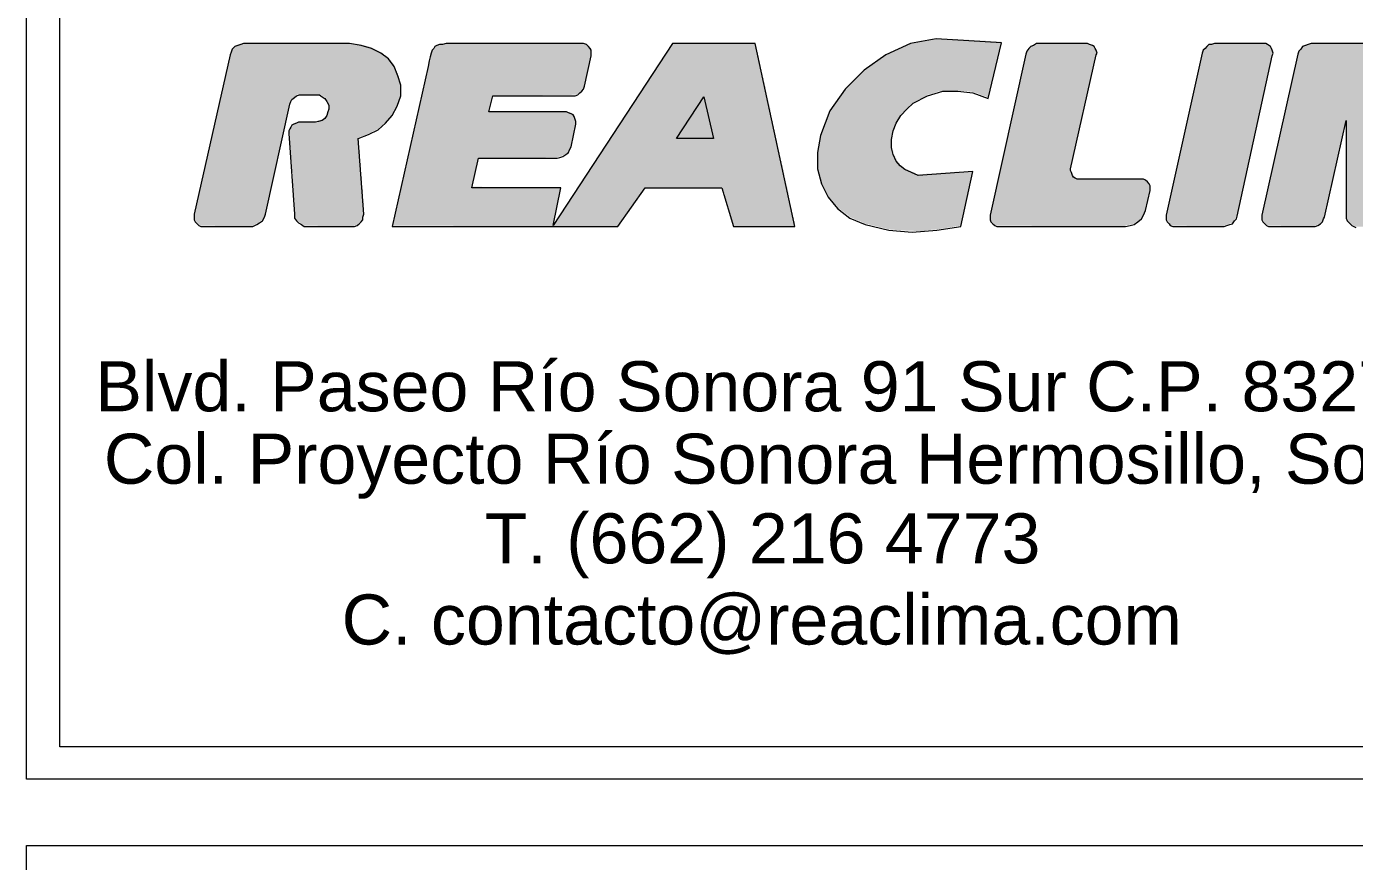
# Model space of a CAD drawing. Header units: metres. Extents: x -2 to 237, y -8 to 52.
# Drawn here: x 78.07 to 84.49, y 24 to 28.04 of the extents above; entities that cross this region are included whole.
import ezdxf

# ---------------------------------------------------------------- set-up
doc = ezdxf.new("R2010")
doc.units = ezdxf.units.M
doc.layers.add('pie de plano', color=7, linetype='Continuous', lineweight=0)
doc.styles.add('PDF Helvetica', font='')
doc.styles.get('PDF Helvetica').set_extended_font_data('Helvetica')

msp = doc.modelspace()

# ---------------------------------------------------------------- hatches: boundary and pattern name
at = {"layer": 'pie de plano', "lineweight": 0, "transparency": 33554559}
for points in [[(78.88, 27.102), (78.8848, 27.102), (78.8848, 27.0929), (78.8895, 27.0929), (78.903, 27.0792), (78.9124, 27.0746), (79.1642, 27.07), (79.1642, 27.0746), (79.1918, 27.0883), (79.1965, 27.0929), (79.2053, 27.0975), (79.21, 27.102), (79.2195, 27.1204), (79.2242, 27.1341), (79.233, 27.1708), (79.2377, 27.1937), (79.2424, 27.2121), (79.2472, 27.235), (79.2512, 27.2533), (79.2559, 27.2762), (79.2607, 27.2945), (79.2654, 27.3175), (79.2701, 27.3358), (79.2742, 27.3588), (79.2789, 27.3771), (79.2836, 27.3999), (79.2924, 27.4366), (79.2971, 27.4596), (79.3018, 27.4779), (79.3065, 27.5008), (79.3113, 27.5191), (79.3153, 27.5421), (79.32, 27.5604), (79.3248, 27.5833), (79.3295, 27.6016), (79.3342, 27.6246), (79.3383, 27.6429), (79.343, 27.6658), (79.3477, 27.6795), (79.3524, 27.6887), (79.3612, 27.6933), (79.3754, 27.7071), (79.4942, 27.7071), (79.4989, 27.7025), (79.5083, 27.6979), (79.5218, 27.6841), (79.5218, 27.6749), (79.5265, 27.6749), (79.5265, 27.6658), (79.5313, 27.6658), (79.5265, 27.6292), (79.5218, 27.6108), (79.5171, 27.6016), (79.5083, 27.5925), (79.4989, 27.5879), (79.4807, 27.5833), (79.4672, 27.5787), (79.3754, 27.5741), (79.3612, 27.5695), (79.3524, 27.565), (79.3383, 27.5375), (79.3383, 27.5191), (79.343, 27.5191), (79.343, 27.455), (79.3477, 27.455), (79.3477, 27.3908), (79.3524, 27.3908), (79.3524, 27.3266), (79.3572, 27.3266), (79.3572, 27.2625), (79.3612, 27.2625), (79.3612, 27.1983), (79.3659, 27.1983), (79.3659, 27.1112), (79.3707, 27.1112), (79.3754, 27.1066), (79.3754, 27.0975), (79.3794, 27.0975), (79.3842, 27.0929), (79.3936, 27.0883), (79.3983, 27.0838), (79.4071, 27.0792), (79.4118, 27.0746), (79.6548, 27.07), (79.6548, 27.0746), (79.6683, 27.0792), (79.6912, 27.102), (79.6959, 27.1204), (79.7007, 27.1937), (79.6959, 27.1937), (79.6959, 27.2533), (79.6912, 27.2533), (79.6912, 27.3129), (79.6872, 27.3129), (79.6872, 27.3771), (79.6824, 27.3771), (79.6824, 27.4366), (79.6777, 27.4366), (79.6777, 27.4962), (79.673, 27.5008), (79.7142, 27.5146), (79.7783, 27.5466), (79.8336, 27.6016), (79.8653, 27.6658), (79.8748, 27.6933), (79.8792, 27.7667), (79.8792, 27.7712), (79.8748, 27.7712), (79.8748, 27.785), (79.87, 27.785), (79.87, 27.7987), (79.8653, 27.7987), (79.8653, 27.8125), (79.8613, 27.8125), (79.8613, 27.8216), (79.8565, 27.8216), (79.8565, 27.8354), (79.8518, 27.8354), (79.8518, 27.8445), (79.8471, 27.8445), (79.8471, 27.8537), (79.8383, 27.8629), (79.8336, 27.8629), (79.8336, 27.8721), (79.8107, 27.895), (79.8012, 27.8996), (79.7924, 27.9088), (79.7371, 27.9362), (79.7236, 27.9408), (79.6872, 27.9499), (79.6595, 27.9545), (79.1048, 27.9545), (79.0913, 27.9499), (79.0771, 27.9454), (79.0636, 27.9316), (79.0542, 27.9042), (79.0501, 27.8812), (79.0454, 27.8629), (79.0407, 27.84), (79.0359, 27.8216), (79.0312, 27.7987), (79.0224, 27.7621), (79.0177, 27.7392), (79.013, 27.7208), (79.0083, 27.6979), (79.0042, 27.6795), (78.9995, 27.6566), (78.99, 27.62), (78.9853, 27.5971), (78.9813, 27.5787), (78.9765, 27.5558), (78.9671, 27.5191), (78.9624, 27.4962), (78.9583, 27.4779), (78.9536, 27.455), (78.9489, 27.4366), (78.9442, 27.4137), (78.9354, 27.3771), (78.9307, 27.3542), (78.9259, 27.3358), (78.9212, 27.3129), (78.9172, 27.2945), (78.9124, 27.2716), (78.903, 27.235), (78.8983, 27.2121), (78.8942, 27.1937), (78.8895, 27.1708), (78.88, 27.1341)], [(81.5984, 27.9362), (81.5984, 27.9545), (81.1948, 27.9545), (81.1901, 27.9499), (81.1853, 27.9408), (81.1813, 27.9362), (81.1766, 27.9271), (81.1718, 27.9225), (81.1671, 27.9133), (81.1624, 27.9088), (81.1583, 27.8996), (81.1536, 27.895), (81.1489, 27.8858), (81.1442, 27.8812), (81.1401, 27.8721), (81.1354, 27.8675), (81.1307, 27.8583), (81.126, 27.8537), (81.1212, 27.8445), (81.1172, 27.84), (81.1125, 27.8308), (81.1077, 27.8262), (81.103, 27.8171), (81.0983, 27.8125), (81.0895, 27.7941), (81.0848, 27.7896), (81.0801, 27.7804), (81.0753, 27.7758), (81.0713, 27.7666), (81.0666, 27.7621), (81.0618, 27.7529), (81.0571, 27.7483), (81.0524, 27.7392), (81.0483, 27.7346), (81.0436, 27.7254), (81.0389, 27.7208), (81.0342, 27.7116), (81.0295, 27.7071), (81.0254, 27.6979), (81.0207, 27.6933), (81.016, 27.6841), (81.0112, 27.6795), (81.0072, 27.6704), (81.0025, 27.6658), (80.993, 27.6475), (80.9883, 27.6429), (80.9842, 27.6338), (80.9795, 27.6292), (80.9748, 27.62), (80.9701, 27.6154), (80.9653, 27.6062), (80.9613, 27.6016), (80.9566, 27.5925), (80.9518, 27.5879), (80.9471, 27.5787), (80.9424, 27.5741), (80.9383, 27.565), (80.9336, 27.5604), (80.9289, 27.5512), (80.9242, 27.5466), (80.9201, 27.5375), (80.9154, 27.5329), (80.9107, 27.5237), (80.9059, 27.5191), (80.8972, 27.5008), (80.8925, 27.4962), (80.8877, 27.4871), (80.883, 27.4825), (80.8783, 27.4733), (80.8742, 27.4687), (80.8695, 27.4596), (80.8648, 27.455), (80.8601, 27.4458), (80.8553, 27.4412), (80.8513, 27.4321), (80.8466, 27.4275), (80.8418, 27.4183), (80.8371, 27.4137), (80.8324, 27.4045), (80.8283, 27.3999), (80.8236, 27.3908), (80.8189, 27.3862), (80.8142, 27.3771), (80.8101, 27.3725), (80.8007, 27.3542), (80.7959, 27.3496), (80.7912, 27.3404), (80.7872, 27.3358), (80.7825, 27.3266), (80.7777, 27.3221), (80.773, 27.3129), (80.7683, 27.3083), (80.7642, 27.2991), (80.7595, 27.2945), (80.7548, 27.2854), (80.7501, 27.2808), (80.7453, 27.2716), (80.7413, 27.2671), (80.7366, 27.2579), (80.7318, 27.2533), (80.7271, 27.2441), (80.7224, 27.2396), (80.7183, 27.2304), (80.7136, 27.2258), (80.7042, 27.2075), (80.7001, 27.2029), (80.6954, 27.1937), (80.6907, 27.1892), (80.6859, 27.18), (80.6812, 27.1754), (80.6772, 27.1662), (80.6725, 27.1616), (80.6677, 27.1525), (80.663, 27.1479), (80.6583, 27.1387), (80.6542, 27.1341), (80.6495, 27.1249), (80.6448, 27.1204), (80.6401, 27.1112), (80.6353, 27.1066), (80.6313, 27.0975), (80.6266, 27.0929), (80.6218, 27.0838), (80.6218, 27.102), (80.6495, 27.2396), (80.6542, 27.2579), (80.223, 27.2625), (80.2324, 27.2991), (80.2372, 27.3221), (80.2412, 27.3404), (80.2459, 27.3633), (80.2554, 27.3999), (80.6353, 27.4045), (80.663, 27.4137), (80.6725, 27.4183), (80.6772, 27.4229), (80.6859, 27.4275), (80.6907, 27.4321), (80.6954, 27.4458), (80.7001, 27.4504), (80.7042, 27.4596), (80.7089, 27.4779), (80.7224, 27.5466), (80.7271, 27.5879), (80.7224, 27.5879), (80.7224, 27.6016), (80.7183, 27.6016), (80.7183, 27.6108), (80.7136, 27.6154), (80.7042, 27.62), (80.6907, 27.6246), (80.3053, 27.6292), (80.3242, 27.7025), (80.7224, 27.7071), (80.7366, 27.7116), (80.7642, 27.7392), (80.7683, 27.7529), (80.773, 27.7712), (80.7777, 27.7941), (80.7825, 27.8125), (80.7872, 27.8354), (80.7912, 27.8537), (80.7959, 27.8766), (80.8007, 27.9316), (80.7777, 27.9545), (80.0813, 27.9545), (80.0536, 27.9499), (80.0442, 27.9454), (80.0401, 27.9362), (80.0307, 27.9271), (80.0259, 27.9133), (80.0172, 27.8766), (80.0124, 27.8491), (80.0077, 27.8262), (80.003, 27.8079), (79.9983, 27.785), (79.9942, 27.7666), (79.9895, 27.7437), (79.9848, 27.7254), (79.9801, 27.7025), (79.9753, 27.6841), (79.9713, 27.6612), (79.9618, 27.6246), (79.9571, 27.6016), (79.9524, 27.5833), (79.9483, 27.5604), (79.9436, 27.5421), (79.9389, 27.5191), (79.9342, 27.5008), (79.9294, 27.4779), (79.9207, 27.4412), (79.9159, 27.4183), (79.9112, 27.3999), (79.9072, 27.3771), (79.9024, 27.3588), (79.8977, 27.3358), (79.893, 27.3175), (79.8883, 27.2945), (79.8795, 27.2579), (79.8748, 27.235), (79.87, 27.2166), (79.8653, 27.1937), (79.8613, 27.1754), (79.8565, 27.1525), (79.8518, 27.1341), (79.8471, 27.1112), (79.8383, 27.0746), (80.9289, 27.07), (80.9289, 27.0746), (80.9383, 27.0838), (80.9424, 27.0929), (80.9471, 27.0975), (80.9518, 27.1066), (80.9613, 27.1158), (80.9653, 27.1249), (80.9701, 27.1295), (80.9748, 27.1387), (80.9842, 27.1479), (80.9883, 27.1571), (80.993, 27.1616), (80.9977, 27.1708), (81.0025, 27.1754), (81.0072, 27.1846), (81.016, 27.1937), (81.0207, 27.2029), (81.0254, 27.2075), (81.0295, 27.2166), (81.0389, 27.2258), (81.0436, 27.235), (81.0483, 27.2396), (81.0524, 27.2487), (81.0618, 27.2579), (81.4377, 27.2579), (81.4377, 27.2441), (81.4425, 27.2441), (81.4425, 27.2304), (81.4472, 27.2304), (81.4472, 27.2121), (81.4512, 27.2121), (81.4512, 27.1983), (81.456, 27.1983), (81.456, 27.18), (81.4607, 27.18), (81.4607, 27.1662), (81.4654, 27.1662), (81.4654, 27.1525), (81.4701, 27.1525), (81.4701, 27.1341), (81.4742, 27.1341), (81.4742, 27.1204), (81.4789, 27.1204), (81.4789, 27.102), (81.4836, 27.102), (81.4836, 27.0883), (81.4884, 27.0883), (81.4884, 27.07), (81.786, 27.07), (81.786, 27.0929), (81.7812, 27.0929), (81.7812, 27.1158), (81.7772, 27.1158), (81.7772, 27.1341), (81.7725, 27.1341), (81.7725, 27.1571), (81.7677, 27.1571), (81.7677, 27.1754), (81.763, 27.1754), (81.763, 27.1983), (81.7583, 27.1983), (81.7583, 27.2212), (81.7542, 27.2212), (81.7542, 27.2396), (81.7495, 27.2396), (81.7495, 27.2625), (81.7448, 27.2625), (81.7448, 27.2808), (81.7401, 27.2808), (81.7401, 27.3037), (81.7353, 27.3037), (81.7353, 27.3266), (81.7313, 27.3266), (81.7313, 27.345), (81.7266, 27.345), (81.7266, 27.3679), (81.7218, 27.3679), (81.7218, 27.3862), (81.7171, 27.3862), (81.7171, 27.4091), (81.7124, 27.4091), (81.7124, 27.4321), (81.7084, 27.4321), (81.7084, 27.4504), (81.7036, 27.4504), (81.7036, 27.4733), (81.6989, 27.4733), (81.6989, 27.4916), (81.6942, 27.4916), (81.6942, 27.5146), (81.6901, 27.5146), (81.6901, 27.5375), (81.6854, 27.5375), (81.6854, 27.5558), (81.6807, 27.5558), (81.6807, 27.5787), (81.676, 27.5787), (81.676, 27.5971), (81.6712, 27.5971), (81.6712, 27.62), (81.6672, 27.62), (81.6672, 27.6429), (81.6625, 27.6429), (81.6625, 27.6612), (81.6577, 27.6612), (81.6577, 27.6841), (81.653, 27.6841), (81.653, 27.7025), (81.6483, 27.7025), (81.6483, 27.7254), (81.6442, 27.7254), (81.6442, 27.7483), (81.6395, 27.7483), (81.6395, 27.7666), (81.6348, 27.7666), (81.6348, 27.7896), (81.6301, 27.7896), (81.6301, 27.8079), (81.6253, 27.8079), (81.6253, 27.8308), (81.6213, 27.8308), (81.6213, 27.8537), (81.6166, 27.8537), (81.6166, 27.8721), (81.6118, 27.8721), (81.6118, 27.895), (81.6071, 27.895), (81.6071, 27.9133), (81.6024, 27.9133), (81.6024, 27.9362)], [(81.896, 27.3496), (81.9007, 27.3496), (81.9007, 27.3312), (81.9054, 27.3312), (81.9054, 27.3129), (81.9101, 27.3129), (81.9101, 27.2945), (81.9142, 27.2945), (81.9142, 27.2762), (81.9189, 27.2762), (81.9189, 27.2671), (81.9236, 27.2671), (81.9236, 27.2579), (81.9284, 27.2579), (81.9284, 27.2487), (81.9324, 27.2487), (81.9324, 27.2396), (81.9371, 27.2396), (81.9371, 27.2304), (81.9418, 27.2304), (81.9418, 27.2212), (81.9466, 27.2212), (81.9466, 27.2121), (81.9513, 27.2121), (81.9695, 27.1937), (81.9695, 27.1846), (81.9742, 27.1846), (81.9925, 27.1662), (81.9925, 27.1571), (82.0012, 27.1571), (82.0107, 27.1479), (82.0201, 27.1433), (82.0289, 27.1341), (82.0384, 27.1295), (82.0519, 27.1158), (82.0654, 27.1112), (82.0842, 27.102), (82.0977, 27.0975), (82.1254, 27.0838), (82.1484, 27.0792), (82.2401, 27.0562), (82.2995, 27.0516), (82.4142, 27.047), (82.4142, 27.0516), (82.4736, 27.0562), (82.5054, 27.0608), (82.5884, 27.0746), (82.5971, 27.1112), (82.6019, 27.1341), (82.6066, 27.1525), (82.6113, 27.1754), (82.6154, 27.1937), (82.6201, 27.2166), (82.6248, 27.235), (82.6295, 27.2579), (82.6343, 27.2762), (82.6383, 27.2991), (82.6478, 27.3358), (82.5836, 27.3358), (82.5148, 27.3312), (82.4507, 27.3266), (82.3724, 27.3221), (82.3724, 27.3266), (82.3636, 27.3312), (82.3501, 27.3358), (82.3312, 27.345), (82.3177, 27.3496), (82.3042, 27.3633), (82.2948, 27.3633), (82.2948, 27.3725), (82.2813, 27.3862), (82.2766, 27.3862), (82.2766, 27.3999), (82.2719, 27.3999), (82.2719, 27.4091), (82.2671, 27.4091), (82.2671, 27.4183), (82.2624, 27.4183), (82.2624, 27.4366), (82.2584, 27.4366), (82.2584, 27.4504), (82.2536, 27.4504), (82.2536, 27.4962), (82.2584, 27.5146), (82.2624, 27.5375), (82.2671, 27.5466), (82.2766, 27.5741), (82.2813, 27.5787), (82.2854, 27.5879), (82.2901, 27.5925), (82.2995, 27.6108), (82.3225, 27.6338), (82.3272, 27.6429), (82.336, 27.6475), (82.3589, 27.6704), (82.423, 27.7025), (82.4277, 27.7071), (82.446, 27.7116), (82.4871, 27.7254), (82.6113, 27.7254), (82.6478, 27.7208), (82.6754, 27.7116), (82.6842, 27.7071), (82.7254, 27.6933), (82.7254, 27.7116), (82.7395, 27.7666), (82.7443, 27.7896), (82.7625, 27.8629), (82.7672, 27.8858), (82.7807, 27.9408), (82.7851, 27.9623), (82.7851, 27.9637), (82.5512, 27.9775), (82.446, 27.9775), (82.423, 27.9729), (82.3954, 27.9683), (82.3724, 27.9637), (82.3454, 27.9591), (82.2995, 27.9362), (82.2854, 27.9316), (82.2401, 27.9088), (82.226, 27.9042), (82.2172, 27.895), (82.2077, 27.8904), (82.203, 27.8858), (82.1942, 27.8812), (82.1895, 27.8766), (82.1801, 27.8721), (82.1713, 27.8629), (82.1619, 27.8583), (82.1571, 27.8537), (82.1484, 27.8491), (82.1436, 27.8445), (82.1342, 27.84), (82.1295, 27.8354), (82.1207, 27.8308), (82.0289, 27.7392), (82.0242, 27.73), (82.0201, 27.7254), (82.0154, 27.7162), (82.0107, 27.7116), (82.006, 27.7025), (82.0012, 27.6979), (81.9972, 27.6887), (81.9877, 27.6795), (81.983, 27.6704), (81.9783, 27.6658), (81.9742, 27.6566), (81.9695, 27.6521), (81.9648, 27.6429), (81.9553, 27.6338), (81.9466, 27.6062), (81.9418, 27.5971), (81.9371, 27.5833), (81.9324, 27.5741), (81.9236, 27.5466), (81.9189, 27.5375), (81.9142, 27.5237), (81.9101, 27.5146), (81.896, 27.4321)], [(82.9501, 27.9545), (82.9413, 27.9499), (82.9271, 27.9454), (82.9184, 27.9362), (82.9136, 27.9271), (82.9089, 27.9225), (82.9042, 27.9088), (82.9001, 27.8858), (82.8954, 27.8675), (82.8907, 27.8445), (82.886, 27.8262), (82.8812, 27.8033), (82.8772, 27.785), (82.8725, 27.7621), (82.8678, 27.7437), (82.863, 27.7208), (82.8583, 27.7025), (82.8543, 27.6795), (82.8495, 27.6612), (82.8448, 27.6383), (82.8401, 27.62), (82.8354, 27.5971), (82.8313, 27.5787), (82.8266, 27.5558), (82.8171, 27.5191), (82.8124, 27.4962), (82.8084, 27.4779), (82.8036, 27.455), (82.7989, 27.4366), (82.7942, 27.4137), (82.7901, 27.3954), (82.7854, 27.3725), (82.7807, 27.3542), (82.776, 27.3312), (82.7712, 27.3129), (82.7672, 27.29), (82.7625, 27.2716), (82.7578, 27.2487), (82.753, 27.2304), (82.7483, 27.2075), (82.7443, 27.1892), (82.7395, 27.1662), (82.7301, 27.1295), (82.7301, 27.102), (82.7348, 27.102), (82.7348, 27.0929), (82.7395, 27.0929), (82.753, 27.0792), (82.7625, 27.0746), (83.3854, 27.07), (83.3854, 27.0746), (83.4083, 27.0792), (83.4272, 27.0838), (83.436, 27.0883), (83.4454, 27.0975), (83.4542, 27.102), (83.4636, 27.1112), (83.4771, 27.1387), (83.4819, 27.1525), (83.5001, 27.2258), (83.5047, 27.2746), (83.5047, 27.2764), (83.4819, 27.2991), (83.1519, 27.3037), (83.1424, 27.3083), (83.1336, 27.3083), (83.1336, 27.3175), (83.1289, 27.3175), (83.1289, 27.3312), (83.1242, 27.3312), (83.1242, 27.3404), (83.1201, 27.3404), (83.1201, 27.3542), (83.1289, 27.3908), (83.1336, 27.4137), (83.1384, 27.4321), (83.1424, 27.455), (83.1471, 27.4733), (83.1519, 27.4962), (83.1566, 27.5146), (83.1613, 27.5375), (83.1701, 27.5741), (83.1748, 27.5971), (83.1795, 27.6154), (83.1843, 27.6383), (83.1883, 27.6566), (83.193, 27.6795), (83.1978, 27.6979), (83.2025, 27.7208), (83.2113, 27.7575), (83.216, 27.7804), (83.2207, 27.7987), (83.2254, 27.8216), (83.2295, 27.84), (83.2342, 27.8629), (83.2389, 27.8812), (83.2436, 27.9042), (83.2484, 27.9225), (83.2436, 27.9225), (83.2436, 27.9316), (83.2389, 27.9316), (83.2389, 27.9408), (83.2342, 27.9454), (83.2254, 27.9499), (83.2113, 27.9545)], [(83.5871, 27.1479), (83.5824, 27.1295), (83.5824, 27.102), (83.5871, 27.102), (83.5871, 27.0929), (83.5919, 27.0929), (83.6013, 27.0838), (83.6013, 27.0746), (83.6148, 27.0746), (83.8625, 27.07), (83.8625, 27.0746), (83.9037, 27.0883), (83.9084, 27.0929), (83.9124, 27.102), (83.9219, 27.1112), (83.9266, 27.1249), (83.9313, 27.1433), (83.9354, 27.1662), (83.9401, 27.1846), (83.9448, 27.2075), (83.9495, 27.2258), (83.9543, 27.2487), (83.9583, 27.2671), (83.9678, 27.3129), (83.9725, 27.3312), (83.9772, 27.3542), (83.9813, 27.3725), (83.986, 27.3954), (83.9907, 27.4137), (84.0002, 27.4596), (84.0042, 27.4779), (84.0089, 27.5008), (84.0137, 27.5191), (84.0184, 27.5421), (84.0224, 27.5604), (84.0319, 27.6062), (84.0366, 27.6246), (84.0413, 27.6475), (84.0454, 27.6658), (84.0501, 27.6887), (84.0548, 27.7071), (84.0643, 27.7529), (84.0683, 27.7712), (84.073, 27.7941), (84.0778, 27.8125), (84.0825, 27.8354), (84.0872, 27.8537), (84.1003, 27.9206), (84.1003, 27.9225), (84.096, 27.9225), (84.096, 27.9316), (84.0913, 27.9316), (84.0913, 27.9408), (84.0825, 27.9499), (84.073, 27.9545), (83.8024, 27.9545), (83.7842, 27.9499), (83.7613, 27.9271), (83.7572, 27.9133), (83.7525, 27.8904), (83.7478, 27.8721), (83.743, 27.8491), (83.7383, 27.8308), (83.7343, 27.8079), (83.7295, 27.7896), (83.7248, 27.7666), (83.7201, 27.7483), (83.7154, 27.7254), (83.7113, 27.7071), (83.7066, 27.6841), (83.7019, 27.6658), (83.6971, 27.6429), (83.6924, 27.6246), (83.6884, 27.6016), (83.6837, 27.5833), (83.6789, 27.5604), (83.6742, 27.5421), (83.6702, 27.5191), (83.6654, 27.5008), (83.6607, 27.4779), (83.656, 27.4596), (83.6513, 27.4366), (83.6472, 27.4183), (83.6425, 27.3954), (83.6378, 27.3771), (83.633, 27.3542), (83.6283, 27.3358), (83.6243, 27.3129), (83.6195, 27.2945), (83.6148, 27.2716), (83.6101, 27.2533), (83.6054, 27.2304), (83.6013, 27.2121), (83.5966, 27.1892), (83.5919, 27.1708)], [(85.3337, 27.9408), (85.3202, 27.9545), (84.9301, 27.9545), (84.9119, 27.9499), (84.9072, 27.9454), (84.8984, 27.9408), (84.8842, 27.9271), (84.8795, 27.9179), (84.8754, 27.9133), (84.8707, 27.8996), (84.8613, 27.8812), (84.8572, 27.8675), (84.8478, 27.8491), (84.843, 27.8354), (84.8343, 27.8171), (84.8296, 27.8033), (84.8154, 27.7758), (84.8113, 27.7621), (84.8019, 27.7437), (84.7972, 27.73), (84.7884, 27.7116), (84.7837, 27.6979), (84.7742, 27.6795), (84.7702, 27.6658), (84.756, 27.6383), (84.7513, 27.6246), (84.7425, 27.6062), (84.7378, 27.5925), (84.7283, 27.5741), (84.7243, 27.5604), (84.7148, 27.5421), (84.7101, 27.5283), (84.7013, 27.51), (84.7013, 27.9225), (84.6689, 27.9545), (84.2701, 27.9545), (84.2566, 27.9499), (84.2424, 27.9454), (84.2384, 27.9362), (84.2242, 27.9225), (84.2202, 27.9088), (84.2154, 27.8858), (84.2107, 27.8675), (84.206, 27.8445), (84.2013, 27.8262), (84.1972, 27.8033), (84.1925, 27.785), (84.1878, 27.7621), (84.183, 27.7437), (84.1783, 27.7208), (84.1743, 27.7025), (84.1695, 27.6795), (84.1648, 27.6612), (84.1601, 27.6383), (84.1554, 27.62), (84.1513, 27.5971), (84.1466, 27.5787), (84.1419, 27.5558), (84.1324, 27.5191), (84.1284, 27.4962), (84.1237, 27.4779), (84.1189, 27.455), (84.1142, 27.4366), (84.1102, 27.4137), (84.1054, 27.3954), (84.1007, 27.3725), (84.096, 27.3542), (84.0913, 27.3312), (84.0872, 27.3129), (84.0825, 27.29), (84.0778, 27.2716), (84.073, 27.2487), (84.0683, 27.2304), (84.0643, 27.2075), (84.0595, 27.1892), (84.0548, 27.1662), (84.0454, 27.1295), (84.0454, 27.102), (84.0501, 27.102), (84.0501, 27.0929), (84.0548, 27.0929), (84.0683, 27.0792), (84.0778, 27.0746), (84.3025, 27.07), (84.3025, 27.0746), (84.316, 27.0792), (84.3254, 27.0838), (84.3389, 27.0975), (84.3437, 27.1112), (84.3484, 27.1204), (84.3572, 27.1571), (84.3619, 27.18), (84.3666, 27.1983), (84.3713, 27.2212), (84.3754, 27.2396), (84.3801, 27.2625), (84.3895, 27.2991), (84.3943, 27.3221), (84.3983, 27.3404), (84.403, 27.3633), (84.4078, 27.3816), (84.4125, 27.4045), (84.4213, 27.4412), (84.426, 27.4642), (84.4307, 27.4825), (84.4354, 27.5054), (84.4402, 27.5237), (84.4442, 27.5466), (84.4489, 27.565), (84.4537, 27.565), (84.4537, 27.1112), (84.4584, 27.1112), (84.4584, 27.0975), (84.4624, 27.0975), (84.4813, 27.0792), (84.4995, 27.07), (84.7425, 27.0654), (84.7425, 27.07), (84.7607, 27.1066), (84.7654, 27.1204), (84.7789, 27.1479), (84.7837, 27.1616), (84.8019, 27.1983), (84.8066, 27.2121), (84.8201, 27.2396), (84.8248, 27.2533), (84.8383, 27.2808), (84.843, 27.2945), (84.8613, 27.3312), (84.866, 27.345), (84.8795, 27.3725), (84.8842, 27.3862), (84.8984, 27.4137), (84.9024, 27.4275), (84.9213, 27.4642), (84.9254, 27.4779), (84.9396, 27.5054), (84.9443, 27.5191), (84.9578, 27.5466), (84.9625, 27.5466), (84.9578, 27.5375), (84.953, 27.5191), (84.9483, 27.4962), (84.9443, 27.4779), (84.9396, 27.455), (84.9301, 27.4183), (84.9254, 27.3954), (84.9213, 27.3771), (84.9166, 27.3542), (84.9119, 27.3358), (84.9072, 27.3129), (84.8984, 27.2762), (84.8937, 27.2533), (84.8889, 27.235), (84.8842, 27.2121), (84.8795, 27.1937), (84.8754, 27.1708), (84.866, 27.1341), (84.866, 27.102), (84.8707, 27.102), (84.8707, 27.0883), (84.8754, 27.0883), (84.8795, 27.0838), (84.8889, 27.0792), (84.8937, 27.0746), (84.9024, 27.07), (85.4389, 27.0654), (85.4389, 27.07), (85.4754, 27.0883), (85.5078, 27.1204), (85.5125, 27.1295), (85.5172, 27.1341), (85.526, 27.1525), (85.5307, 27.1571), (85.5354, 27.1662), (85.5402, 27.1708), (85.5489, 27.1892), (85.5537, 27.1937), (85.5584, 27.2029), (85.5624, 27.2075), (85.5719, 27.2258), (85.5854, 27.2396), (85.5948, 27.2441), (85.6043, 27.2533), (85.6225, 27.2579), (85.9613, 27.2579), (85.9707, 27.2533), (85.989, 27.235), (85.989, 27.2258), (85.9937, 27.2258), (85.9937, 27.2121), (85.9984, 27.2121), (85.9984, 27.1892), (86.0024, 27.1892), (86.0024, 27.1662), (86.0072, 27.1662), (86.0072, 27.1433), (86.0119, 27.1433), (86.0119, 27.1158), (86.0166, 27.1158), (86.0166, 27.102), (86.0213, 27.102), (86.0443, 27.0792), (86.0578, 27.0746), (86.2825, 27.07), (86.2825, 27.0746), (86.2913, 27.0792), (86.3007, 27.0883), (86.3102, 27.1066), (86.3141, 27.147), (86.3141, 27.1479), (86.3102, 27.1479), (86.3102, 27.1708), (86.3055, 27.1708), (86.3055, 27.1892), (86.3007, 27.1892), (86.3007, 27.2121), (86.296, 27.2121), (86.296, 27.235), (86.2913, 27.235), (86.2913, 27.2533), (86.2872, 27.2533), (86.2872, 27.2762), (86.2825, 27.2762), (86.2825, 27.2945), (86.2778, 27.2945), (86.2778, 27.3175), (86.2731, 27.3175), (86.2731, 27.3404), (86.2683, 27.3404), (86.2683, 27.3588), (86.2643, 27.3588), (86.2643, 27.3816), (86.2596, 27.3816), (86.2596, 27.4045), (86.2548, 27.4045), (86.2548, 27.4229), (86.2501, 27.4229), (86.2501, 27.4458), (86.2454, 27.4458), (86.2454, 27.4642), (86.2413, 27.4642), (86.2413, 27.4871), (86.2366, 27.4871), (86.2366, 27.51), (86.2319, 27.51), (86.2319, 27.5283), (86.2272, 27.5283), (86.2272, 27.5512), (86.2225, 27.5512), (86.2225, 27.5741), (86.2184, 27.5741), (86.2184, 27.5925), (86.2137, 27.5925), (86.2137, 27.6154), (86.209, 27.6154), (86.209, 27.6338), (86.2042, 27.6338), (86.2042, 27.6566), (86.2002, 27.6566), (86.2002, 27.6795), (86.1955, 27.6795), (86.1955, 27.6979), (86.1907, 27.6979), (86.1907, 27.7208), (86.186, 27.7208), (86.186, 27.7437), (86.1813, 27.7437), (86.1813, 27.7621), (86.1772, 27.7621), (86.1772, 27.785), (86.1725, 27.785), (86.1725, 27.8033), (86.1678, 27.8033), (86.1678, 27.8262), (86.1631, 27.8262), (86.1631, 27.8491), (86.1583, 27.8491), (86.1583, 27.8675), (86.1543, 27.8675), (86.1543, 27.8904), (86.1496, 27.8904), (86.1496, 27.9088), (86.1448, 27.9088), (86.1448, 27.9225), (86.1124, 27.9545), (85.769, 27.9545), (85.7413, 27.9454), (85.7325, 27.9362), (85.7231, 27.9316), (85.7183, 27.9225), (85.7048, 27.9088), (85.6954, 27.8904), (85.6913, 27.8858), (85.6866, 27.8766), (85.6819, 27.8721), (85.6772, 27.8629), (85.6724, 27.8583), (85.6684, 27.8491), (85.6637, 27.8445), (85.659, 27.8354), (85.6542, 27.8308), (85.6502, 27.8216), (85.6455, 27.8171), (85.6407, 27.8079), (85.636, 27.8033), (85.6313, 27.7941), (85.6272, 27.7896), (85.6225, 27.7804), (85.6178, 27.7758), (85.6131, 27.7666), (85.6083, 27.7621), (85.6043, 27.7529), (85.5996, 27.7483), (85.5948, 27.7392), (85.5901, 27.7346), (85.5854, 27.7254), (85.5813, 27.7208), (85.5766, 27.7116), (85.5719, 27.7071), (85.5672, 27.6979), (85.5624, 27.6933), (85.5584, 27.6841), (85.5537, 27.6795), (85.5489, 27.6704), (85.5442, 27.6658), (85.5402, 27.6566), (85.5354, 27.6521), (85.5307, 27.6429), (85.526, 27.6383), (85.5213, 27.6292), (85.5172, 27.6246), (85.5125, 27.6154), (85.5078, 27.6108), (85.5031, 27.6016), (85.4983, 27.5971), (85.4943, 27.5879), (85.4896, 27.5833), (85.4848, 27.5741), (85.4801, 27.5695), (85.4754, 27.5604), (85.4713, 27.5558), (85.4619, 27.5375), (85.4572, 27.5329), (85.4524, 27.5237), (85.4484, 27.5191), (85.4437, 27.51), (85.4389, 27.5054), (85.4342, 27.4962), (85.4295, 27.4916), (85.4254, 27.4825), (85.4207, 27.4779), (85.416, 27.4687), (85.4113, 27.4642), (85.4072, 27.455), (85.4025, 27.4504), (85.3978, 27.4412), (85.3931, 27.4366), (85.3883, 27.4275), (85.3843, 27.4229), (85.3796, 27.4137), (85.3748, 27.4091), (85.3701, 27.3999), (85.3654, 27.3954), (85.3613, 27.3862), (85.3566, 27.3816), (85.3519, 27.3725), (85.3472, 27.3679), (85.3424, 27.3588), (85.3384, 27.3542), (85.3337, 27.345), (85.3289, 27.3404), (85.3242, 27.3312), (85.3202, 27.3266), (85.3154, 27.3175), (85.3107, 27.3129), (85.306, 27.3037), (85.3013, 27.2991), (85.2972, 27.29), (85.2925, 27.2854), (85.2878, 27.2762), (85.2831, 27.2716), (85.2783, 27.2625), (85.2743, 27.2579), (85.2696, 27.2487), (85.2648, 27.2441), (85.2601, 27.235), (85.2554, 27.2304), (85.2513, 27.2212), (85.2466, 27.2166), (85.2419, 27.2075), (85.2372, 27.2029), (85.2324, 27.1937), (85.2054, 27.1846), (85.2054, 27.1892), (85.1913, 27.2029), (85.1872, 27.2029), (85.1872, 27.2212), (85.196, 27.2579), (85.2007, 27.2808), (85.2102, 27.3175), (85.2142, 27.3404), (85.2189, 27.3588), (85.2237, 27.3816), (85.2324, 27.4183), (85.2372, 27.4412), (85.2466, 27.4779), (85.2513, 27.5008), (85.2554, 27.5191), (85.2601, 27.5421), (85.2696, 27.5787), (85.2743, 27.6016), (85.2783, 27.62), (85.2831, 27.6429), (85.2925, 27.6795), (85.2972, 27.7025), (85.306, 27.7392), (85.3107, 27.7621), (85.3154, 27.7804), (85.3202, 27.8033), (85.3289, 27.84), (85.3337, 27.8629), (85.3384, 27.8812), (85.3424, 27.9225), (85.3384, 27.9225), (85.3384, 27.9316), (85.3337, 27.9316)]]:
    msp.add_hatch(color=256, dxfattribs=at).paths.add_polyline_path(points)

# ---------------------------------------------------------------- linework, layer by layer
at = {"layer": 'pie de plano', "lineweight": 0}
for points in [[(78.0689, 24.3978), (78.0689, 32.7213), (86.9607, 32.7213), (86.9607, 24.3978)], [(78.2295, 24.5537), (78.2295, 32.5655), (86.8001, 32.5655), (86.8001, 24.5537)], [(79.3707, 27.9545), (79.1183, 27.9545), (79.1048, 27.9499), (79.0913, 27.9454), (79.0771, 27.9408), (79.0636, 27.9271), (79.0589, 27.9133), (79.0542, 27.8996), (78.88, 27.1295), (78.88, 27.1158), (78.88, 27.102), (78.8848, 27.0929), (78.8942, 27.0838), (78.903, 27.0746), (78.9124, 27.07), (78.9259, 27.07), (79.1459, 27.07), (79.1642, 27.07), (79.1824, 27.0792), (79.1965, 27.0883), (79.21, 27.0975), (79.2195, 27.1158), (79.2242, 27.1295), (79.343, 27.6612), (79.3477, 27.6749), (79.3524, 27.6841), (79.3659, 27.6933), (79.3754, 27.7025), (79.3889, 27.7071), (79.4024, 27.7071), (79.4854, 27.7071), (79.4989, 27.6979), (79.5124, 27.6887), (79.5218, 27.6749), (79.5313, 27.6566), (79.5313, 27.6383), (79.5265, 27.6246), (79.5218, 27.6062), (79.5124, 27.5925), (79.4989, 27.5833), (79.4807, 27.5787), (79.4672, 27.5741), (79.3842, 27.5741), (79.3754, 27.5695), (79.3612, 27.565), (79.3524, 27.5604), (79.3477, 27.5512), (79.343, 27.5421), (79.3383, 27.5329), (79.3383, 27.5191), (79.3659, 27.1295), (79.3659, 27.1112), (79.3754, 27.0975), (79.3842, 27.0883), (79.3983, 27.0792), (79.4118, 27.07), (79.4253, 27.07), (79.6453, 27.07), (79.6548, 27.07), (79.6683, 27.0746), (79.6777, 27.0838), (79.6872, 27.0929), (79.6959, 27.102), (79.6959, 27.1158), (79.7007, 27.1295), (79.673, 27.4962), (79.7236, 27.5146), (79.7695, 27.5375), (79.8059, 27.5695), (79.8383, 27.6062), (79.8613, 27.6521), (79.8795, 27.7025), (79.8795, 27.7529), (79.8653, 27.7987), (79.8471, 27.8445), (79.8201, 27.8812), (79.783, 27.9088), (79.7371, 27.9316), (79.6872, 27.9454), (79.6318, 27.9545)], [(80.0124, 27.8445), (79.8383, 27.07), (80.9289, 27.07), (81.0618, 27.2579), (81.433, 27.2579), (81.4884, 27.07), (81.786, 27.07), (81.5936, 27.9545), (81.1948, 27.9545), (80.6171, 27.0746), (80.6542, 27.2579), (80.223, 27.2579), (80.2554, 27.3999), (80.6353, 27.3999), (80.6495, 27.4045), (80.663, 27.4091), (80.6772, 27.4183), (80.6907, 27.4275), (80.6954, 27.4412), (80.7042, 27.455), (80.7271, 27.565), (80.7271, 27.5787), (80.7224, 27.5879), (80.7183, 27.6016), (80.7136, 27.6108), (80.7042, 27.6154), (80.6907, 27.62), (80.6812, 27.6246), (80.3053, 27.6246), (80.3242, 27.7025), (80.7089, 27.7025), (80.7224, 27.7025), (80.7366, 27.7071), (80.7453, 27.7162), (80.7548, 27.7254), (80.7642, 27.7346), (80.7683, 27.7483), (80.8007, 27.895), (80.8007, 27.9088), (80.8007, 27.9225), (80.7959, 27.9316), (80.7872, 27.9408), (80.7777, 27.9499), (80.7642, 27.9545), (80.7548, 27.9545), (80.1454, 27.9545), (80.1177, 27.9545), (80.0995, 27.9545), (80.0813, 27.9499), (80.0671, 27.9499), (80.0536, 27.9454), (80.0442, 27.9408), (80.0401, 27.9316), (80.0307, 27.9225), (80.0259, 27.9088), (80.0212, 27.8904), (80.0172, 27.8721)], [(82.4689, 27.9775), (82.3454, 27.9545), (82.226, 27.8996), (82.1207, 27.8262), (82.0289, 27.7346), (81.9553, 27.6292), (81.9101, 27.51), (81.896, 27.4275), (81.896, 27.3496), (81.9142, 27.2762), (81.9466, 27.2121), (81.9925, 27.1571), (82.0519, 27.1112), (82.1254, 27.0792), (82.2401, 27.0516), (82.3542, 27.0425), (82.4736, 27.0516), (82.5884, 27.07), (82.6478, 27.3358), (82.3819, 27.3175), (82.3501, 27.3312), (82.3177, 27.345), (82.2948, 27.3633), (82.2766, 27.3862), (82.2624, 27.4183), (82.2536, 27.4504), (82.2536, 27.4916), (82.2624, 27.5329), (82.2766, 27.5695), (82.2995, 27.6062), (82.3272, 27.6383), (82.3589, 27.6658), (82.4277, 27.7025), (82.5013, 27.7254), (82.5742, 27.7254), (82.6478, 27.7162), (82.7213, 27.6887), (82.7854, 27.9591)], [(83.1201, 27.3496), (83.2436, 27.8996), (83.2484, 27.9088), (83.2436, 27.9225), (83.2389, 27.9316), (83.2342, 27.9408), (83.2254, 27.9454), (83.2113, 27.9499), (83.2025, 27.9545), (82.9683, 27.9545), (82.9548, 27.9545), (82.9413, 27.9454), (82.9271, 27.9408), (82.9184, 27.9316), (82.9089, 27.9179), (82.9042, 27.9042), (82.7301, 27.1249), (82.7301, 27.1112), (82.7301, 27.102), (82.7348, 27.0929), (82.7443, 27.0838), (82.753, 27.0746), (82.7625, 27.07), (82.7712, 27.07), (83.3854, 27.07), (83.4083, 27.0746), (83.4272, 27.0792), (83.4454, 27.0929), (83.4636, 27.1066), (83.4724, 27.1249), (83.4819, 27.1479), (83.5048, 27.2441), (83.5048, 27.2579), (83.5048, 27.2671), (83.5001, 27.2762), (83.4913, 27.2854), (83.4819, 27.2945), (83.4724, 27.2991), (83.4589, 27.2991), (83.1654, 27.2991), (83.1519, 27.2991), (83.1424, 27.3037), (83.1336, 27.3083), (83.1289, 27.3175), (83.1242, 27.3312), (83.1201, 27.3404)], [(84.0501, 27.9545), (83.8166, 27.9545), (83.8024, 27.9499), (83.7889, 27.9499), (83.7795, 27.9408), (83.7707, 27.9316), (83.7613, 27.9225), (83.7572, 27.9088), (83.5824, 27.1249), (83.5824, 27.1112), (83.5824, 27.102), (83.5871, 27.0929), (83.5966, 27.0838), (83.6013, 27.0746), (83.6148, 27.07), (83.6243, 27.07), (83.8625, 27.07), (83.876, 27.0746), (83.8902, 27.0792), (83.9037, 27.0838), (83.9124, 27.0975), (83.9219, 27.1066), (83.9266, 27.1204), (84.096, 27.895), (84.1007, 27.9088), (84.096, 27.9225), (84.0913, 27.9316), (84.0872, 27.9408), (84.073, 27.9499), (84.0643, 27.9545)], [(81.346, 27.6979), (81.3918, 27.4962), (81.213, 27.4962)], [(78.0689, 17.4541), (78.0689, 24.077), (86.9607, 24.077), (86.9607, 17.4541)]]:
    msp.add_lwpolyline(points, close=True, dxfattribs=at)
msp.add_lwpolyline([(84.6413, 27.9545), (84.2843, 27.9545), (84.2701, 27.9499), (84.2566, 27.9454), (84.2424, 27.9408), (84.2337, 27.9271), (84.2242, 27.9179), (84.2202, 27.9042), (84.0454, 27.1249), (84.0454, 27.1112), (84.0454, 27.102), (84.0501, 27.0929), (84.0595, 27.0838), (84.0683, 27.0746), (84.0778, 27.07), (84.0913, 27.07), (84.2883, 27.07), (84.3025, 27.07), (84.316, 27.0746), (84.3295, 27.0838), (84.3389, 27.0929), (84.3437, 27.1066), (84.3484, 27.1158), (84.4537, 27.5833), (84.4537, 27.1295), (84.4537, 27.1112), (84.4584, 27.0975), (84.4719, 27.0838), (84.4813, 27.0746), (84.4995, 27.0654)], dxfattribs=at)

# ---------------------------------------------------------------- texts
at = {"layer": 'pie de plano', "lineweight": 0, "char_height": 0.242109, "attachment_point": 4, "style": 'PDF Helvetica'}
for s, insert in [('Blvd. Paseo Río Sonora 91 Sur C.P. 83270', (78.4016, 26.2957)), ('Col. Proyecto Río Sonora Hermosillo, Son.', (78.4429, 25.9107)), ('T. (662) 216 4773', (80.2854, 25.5256)), ('C. contacto@reaclima.com', (79.5933, 25.1452))]:
    msp.add_mtext(s, dxfattribs=dict(at, insert=insert))

doc.saveas('drawing.dxf')
